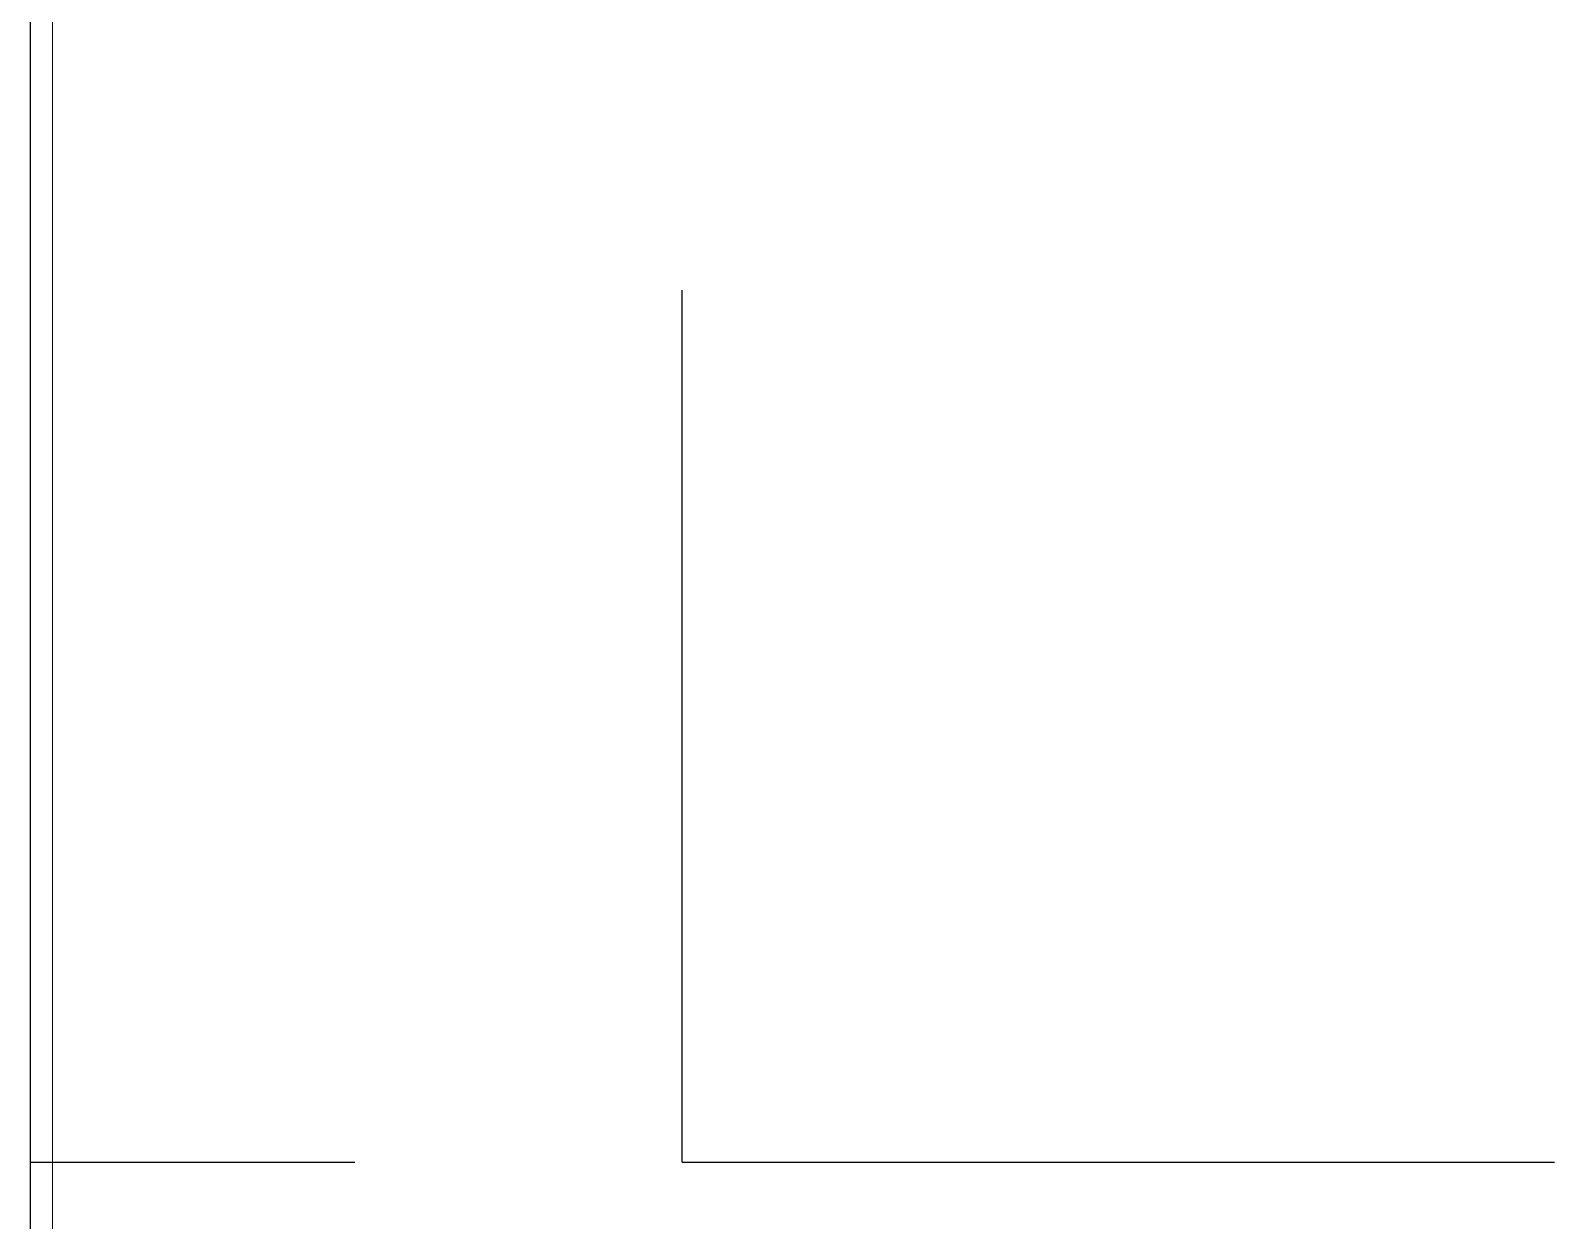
# Model space of a CAD drawing. Extents: x 1944 to 4044, y -46 to 2924.
# Drawn here: x 3692.02 to 3726.96, y 2225.8 to 2253.09 of the extents above; entities that cross this region are included whole.
import ezdxf

# ---------------------------------------------------------------- set-up
doc = ezdxf.new("R2010")
doc.units = 0
doc.header["$LTSCALE"] = 23.1
doc.layers.get('0').update_dxf_attribs({"linetype": 'CONTINUOUS'})
doc.layers.add('HT', color=3, linetype='CONTINUOUS')

# ---------------------------------------------------------------- blocks, each defined once
blk = doc.blocks.new('A$C1841107C')
at = {"color": 7, "linetype": 'Continuous', "lineweight": 15}
blk.add_line((495, 515.647), (406.5, 515.647), dxfattribs=at)

msp = doc.modelspace()

# ---------------------------------------------------------------- linework, layer by layer
at = {"layer": 'HT', "ltscale": 0.5}
for p, q in [((3692.016, 675.837), (3692.016, 2763.819)), ((3706.956, 2227.141), (3706.956, 2247.141)), ((3692.016, 2227.141), (3699.456, 2227.141)), ((3706.956, 2227.141), (3726.956, 2227.141))]:
    msp.add_line(p, q, dxfattribs=at)

# ---------------------------------------------------------------- block references
at = {"lineweight": 15, "rotation": 270}
msp.add_blockref('A$C1841107C', (3176.872, 2682.406), dxfattribs=at)

doc.saveas('drawing.dxf')
